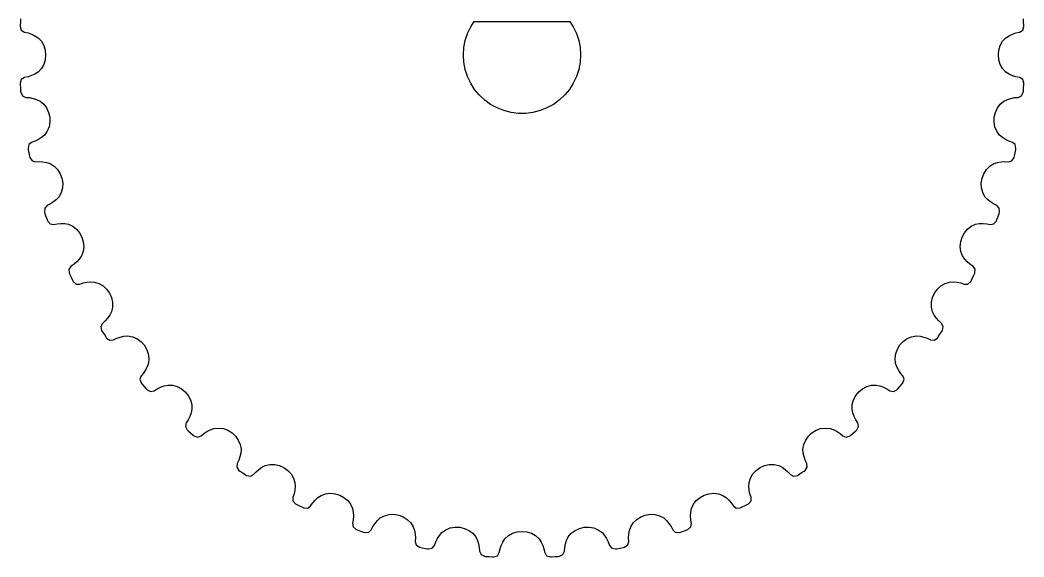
# Model space of a CAD drawing. Header units: metres. Extents: x -16 to 16, y 94 to 235.
# Drawn here: x -15 to 15, y 205 to 221.04 of the extents above; entities that cross this region are included whole.
import ezdxf

# ---------------------------------------------------------------- set-up
doc = ezdxf.new("R2010")
doc.units = ezdxf.units.M

msp = doc.modelspace()

# ---------------------------------------------------------------- linework, layer by layer
for p, q in [((-14.9988, 220.885), (-15.0009, 220.847)), ((-15.0009, 220.847), (-14.9638, 220.735)), ((-14.9927, 220.983), (-14.9988, 220.885)), ((-14.9859, 221.081), (-14.9927, 220.983)), ((-1.62711, 220.644), (-1.53352, 220.843)), ((-1.53352, 220.843), (-1.43393, 221)), ((-1.43393, 221), (1.43393, 221)), ((1.43393, 221), (1.53352, 220.843)), ((1.53352, 220.843), (1.62711, 220.644)), ((14.9638, 220.735), (15.0009, 220.847)), ((14.9927, 220.983), (14.9859, 221.081)), ((14.9988, 220.885), (14.9927, 220.983)), ((15.0009, 220.847), (14.9988, 220.885)), ((-14.9638, 220.735), (-14.8705, 220.678)), ((-14.8705, 220.678), (-14.7626, 220.656)), ((-14.7626, 220.656), (-14.6579, 220.621)), ((-14.6579, 220.621), (-14.5572, 220.572)), ((-14.5572, 220.572), (-14.4612, 220.512)), ((-1.69501, 220.435), (-1.62711, 220.644)), ((1.62711, 220.644), (1.69501, 220.435)), ((14.4612, 220.512), (14.5572, 220.572)), ((14.5572, 220.572), (14.6579, 220.62)), ((14.6579, 220.62), (14.7626, 220.656)), ((14.7626, 220.656), (14.8705, 220.678)), ((14.8705, 220.678), (14.9638, 220.735)), ((-14.4612, 220.512), (-14.3641, 220.406)), ((-14.3641, 220.406), (-14.2937, 220.282)), ((-14.2937, 220.282), (-14.2509, 220.144)), ((-1.75, 220), (-1.73619, 220.219)), ((-1.73619, 220.219), (-1.69501, 220.435)), ((1.69501, 220.435), (1.73619, 220.219)), ((1.73619, 220.219), (1.75, 220)), ((14.2509, 220.144), (14.2937, 220.282)), ((14.2937, 220.282), (14.3641, 220.406)), ((14.3641, 220.406), (14.4612, 220.512)), ((-14.2509, 220.144), (-14.2365, 220)), ((-14.2365, 220), (-14.2509, 219.856)), ((-1.73619, 219.781), (-1.75, 220)), ((1.75, 220), (1.73619, 219.781)), ((14.2365, 220), (14.2509, 220.144)), ((14.2509, 219.856), (14.2365, 220)), ((-14.2937, 219.718), (-14.3641, 219.594)), ((-14.2509, 219.856), (-14.2937, 219.718)), ((-1.69501, 219.565), (-1.73619, 219.781)), ((1.73619, 219.781), (1.69501, 219.565)), ((14.2937, 219.718), (14.2509, 219.856)), ((14.3641, 219.594), (14.2937, 219.718)), ((-14.8705, 219.322), (-14.9638, 219.265)), ((-14.7626, 219.344), (-14.8705, 219.322)), ((-14.6579, 219.38), (-14.7626, 219.344)), ((-14.5572, 219.428), (-14.6579, 219.38)), ((-14.4612, 219.488), (-14.5572, 219.428)), ((-14.3641, 219.594), (-14.4612, 219.488)), ((-1.62711, 219.356), (-1.69501, 219.565)), ((-1.53352, 219.157), (-1.62711, 219.356)), ((1.62711, 219.356), (1.53352, 219.157)), ((1.69501, 219.565), (1.62711, 219.356)), ((14.4612, 219.488), (14.3641, 219.594)), ((14.5572, 219.428), (14.4612, 219.488)), ((14.6579, 219.379), (14.5572, 219.428)), ((14.7626, 219.344), (14.6579, 219.379)), ((14.8705, 219.322), (14.7626, 219.344)), ((14.9638, 219.265), (14.8705, 219.322)), ((-14.9638, 219.265), (-15.0009, 219.153)), ((-15.0009, 219.153), (-14.9988, 219.115)), ((-14.9988, 219.115), (-14.9927, 219.017)), ((-14.9927, 219.017), (-14.9859, 218.919)), ((-1.41577, 218.971), (-1.53352, 219.157)), ((1.53352, 219.157), (1.41577, 218.971)), ((15.0009, 219.153), (14.9638, 219.265)), ((14.9859, 218.919), (14.9927, 219.017)), ((14.9927, 219.017), (14.9988, 219.115)), ((14.9988, 219.115), (15.0009, 219.153)), ((-14.9859, 218.919), (-14.9831, 218.882)), ((-14.9831, 218.882), (-14.9316, 218.775)), ((-14.9316, 218.775), (-14.8318, 218.732)), ((-14.8318, 218.732), (-14.7219, 218.724)), ((-14.7219, 218.724), (-14.6135, 218.702)), ((-1.27568, 218.802), (-1.41577, 218.971)), ((-1.11548, 218.652), (-1.27568, 218.802)), ((1.27568, 218.802), (1.11548, 218.652)), ((1.41577, 218.971), (1.27568, 218.802)), ((14.6135, 218.702), (14.7219, 218.723)), ((14.7219, 218.723), (14.8318, 218.732)), ((14.8318, 218.732), (14.9316, 218.775)), ((14.9316, 218.775), (14.9831, 218.882)), ((14.9831, 218.882), (14.9859, 218.919)), ((-14.6135, 218.702), (-14.5074, 218.667)), ((-14.5074, 218.667), (-14.4043, 218.62)), ((-14.4043, 218.62), (-14.2942, 218.528)), ((-14.2942, 218.528), (-14.2082, 218.414)), ((-14.2082, 218.414), (-14.1479, 218.283)), ((-0.937683, 218.522), (-1.11548, 218.652)), ((-0.745102, 218.417), (-0.937683, 218.522)), ((-0.540771, 218.336), (-0.745102, 218.417)), ((0.745102, 218.417), (0.540771, 218.336)), ((0.937683, 218.522), (0.745102, 218.417)), ((1.11548, 218.652), (0.937683, 218.522)), ((14.1479, 218.283), (14.2082, 218.414)), ((14.2082, 218.414), (14.2942, 218.528)), ((14.2942, 218.528), (14.4043, 218.62)), ((14.4043, 218.62), (14.5074, 218.667)), ((14.5074, 218.667), (14.6135, 218.702)), ((-14.1479, 218.283), (-14.1147, 218.142)), ((-14.1147, 218.142), (-14.1102, 217.997)), ((-0.327911, 218.281), (-0.540771, 218.336)), ((-0.109879, 218.253), (-0.327911, 218.281)), ((0.109879, 218.253), (-0.109879, 218.253)), ((0.327911, 218.281), (0.109879, 218.253)), ((0.540771, 218.336), (0.327911, 218.281)), ((14.1102, 217.997), (14.1147, 218.142)), ((14.1147, 218.142), (14.1479, 218.283)), ((-14.1346, 217.855), (-14.1882, 217.722)), ((-14.1102, 217.997), (-14.1346, 217.855)), ((14.1346, 217.855), (14.1102, 217.997)), ((14.1882, 217.722), (14.1346, 217.855)), ((-14.358, 217.533), (-14.4515, 217.472)), ((-14.2707, 217.605), (-14.358, 217.533)), ((-14.1882, 217.722), (-14.2707, 217.605)), ((14.2707, 217.605), (14.1882, 217.722)), ((14.358, 217.532), (14.2707, 217.605)), ((14.4515, 217.472), (14.358, 217.532)), ((-14.7399, 217.319), (-14.762, 217.202)), ((-14.6547, 217.386), (-14.7399, 217.319)), ((-14.5506, 217.423), (-14.6547, 217.386)), ((-14.4515, 217.472), (-14.5506, 217.423)), ((14.5506, 217.423), (14.4515, 217.472)), ((14.6547, 217.386), (14.5506, 217.423)), ((14.7398, 217.318), (14.6547, 217.386)), ((14.762, 217.202), (14.7398, 217.318)), ((-14.762, 217.202), (-14.755, 217.165)), ((-14.755, 217.165), (-14.7362, 217.069)), ((-14.7362, 217.069), (-14.7167, 216.972)), ((-14.7167, 216.972), (-14.709, 216.936)), ((-14.709, 216.936), (-14.644, 216.837)), ((14.644, 216.837), (14.709, 216.936)), ((14.709, 216.936), (14.7167, 216.972)), ((14.7167, 216.972), (14.7362, 217.069)), ((14.7362, 217.069), (14.755, 217.165)), ((14.755, 217.165), (14.762, 217.202)), ((-14.644, 216.837), (-14.5393, 216.807)), ((-14.5393, 216.807), (-14.4293, 216.813)), ((-14.4293, 216.813), (-14.3191, 216.806)), ((-14.3191, 216.806), (-14.2093, 216.785)), ((-14.2093, 216.785), (-14.101, 216.752)), ((-14.101, 216.752), (-13.9797, 216.675)), ((-13.9797, 216.675), (-13.8795, 216.573)), ((13.8795, 216.573), (13.9797, 216.675)), ((13.9797, 216.675), (14.101, 216.752)), ((14.101, 216.752), (14.2093, 216.785)), ((14.2093, 216.785), (14.319, 216.806)), ((14.319, 216.806), (14.4293, 216.813)), ((14.4293, 216.813), (14.5393, 216.807)), ((14.5393, 216.807), (14.644, 216.837)), ((-13.8795, 216.573), (-13.8027, 216.451)), ((-13.8027, 216.451), (-13.7514, 216.315)), ((-13.7514, 216.315), (-13.728, 216.172)), ((13.728, 216.172), (13.7514, 216.315)), ((13.7514, 216.315), (13.8027, 216.451)), ((13.8027, 216.451), (13.8795, 216.573)), ((-13.7337, 216.028), (-13.7695, 215.89)), ((-13.728, 216.172), (-13.7337, 216.028)), ((13.7337, 216.028), (13.728, 216.172)), ((13.7695, 215.89), (13.7337, 216.028)), ((-13.836, 215.763), (-13.9131, 215.68)), ((-13.7695, 215.89), (-13.836, 215.763)), ((13.836, 215.763), (13.7695, 215.89)), ((13.9131, 215.679), (13.836, 215.763)), ((-14.2637, 215.418), (-14.2705, 215.299)), ((-14.1882, 215.496), (-14.2637, 215.418)), ((-14.0898, 215.546), (-14.1882, 215.496)), ((-13.9979, 215.607), (-14.0898, 215.546)), ((-13.9131, 215.68), (-13.9979, 215.607)), ((13.9978, 215.607), (13.9131, 215.679)), ((14.0897, 215.545), (13.9978, 215.607)), ((14.1882, 215.496), (14.0897, 215.545)), ((14.2637, 215.417), (14.1882, 215.496)), ((14.2705, 215.299), (14.2637, 215.417)), ((-14.2705, 215.299), (-14.2588, 215.264)), ((-14.2588, 215.264), (-14.2275, 215.17)), ((-14.2275, 215.17), (-14.1956, 215.077)), ((14.1956, 215.077), (14.2275, 215.17)), ((14.2275, 215.17), (14.2588, 215.264)), ((14.2588, 215.264), (14.2705, 215.299)), ((-14.1956, 215.077), (-14.1832, 215.042)), ((-14.1832, 215.042), (-14.1059, 214.952)), ((-14.1059, 214.952), (-13.9981, 214.936)), ((-13.9981, 214.936), (-13.8899, 214.957)), ((-13.8899, 214.957), (-13.7796, 214.964)), ((-13.7796, 214.964), (-13.6682, 214.958)), ((-13.6682, 214.958), (-13.5564, 214.939)), ((-13.5564, 214.939), (-13.4261, 214.878)), ((-13.4261, 214.878), (-13.3134, 214.79)), ((13.3134, 214.79), (13.4261, 214.878)), ((13.4261, 214.878), (13.5564, 214.939)), ((13.5564, 214.939), (13.6681, 214.958)), ((13.6681, 214.958), (13.7796, 214.964)), ((13.7796, 214.964), (13.8899, 214.957)), ((13.8899, 214.957), (13.9981, 214.936)), ((13.9981, 214.936), (14.1058, 214.952)), ((14.1058, 214.952), (14.1832, 215.042)), ((14.1832, 215.042), (14.1956, 215.077)), ((-13.3134, 214.79), (-13.2214, 214.68)), ((-13.2214, 214.68), (-13.1528, 214.552)), ((-13.1528, 214.552), (-13.1109, 214.413)), ((13.1109, 214.413), (13.1528, 214.552)), ((13.1528, 214.552), (13.2214, 214.68)), ((13.2214, 214.68), (13.3134, 214.79)), ((-13.0979, 214.27), (-13.1152, 214.128)), ((-13.1109, 214.413), (-13.0979, 214.27)), ((13.0979, 214.27), (13.1109, 214.413)), ((13.1152, 214.128), (13.0979, 214.27)), ((-13.1645, 213.993), (-13.2301, 213.901)), ((-13.1152, 214.128), (-13.1645, 213.993)), ((13.1645, 213.993), (13.1152, 214.128)), ((13.2301, 213.9), (13.1645, 213.993)), ((-13.4789, 213.683), (-13.5436, 213.595)), ((-13.3878, 213.745), (-13.4789, 213.683)), ((-13.3047, 213.817), (-13.3878, 213.745)), ((-13.2301, 213.901), (-13.3047, 213.817)), ((13.3047, 213.817), (13.2301, 213.9)), ((13.3878, 213.745), (13.3047, 213.817)), ((13.4789, 213.683), (13.3878, 213.745)), ((13.5435, 213.595), (13.4789, 213.683)), ((-13.5436, 213.595), (-13.5349, 213.477)), ((-13.5349, 213.477), (-13.5186, 213.443)), ((-13.5186, 213.443), (-13.4754, 213.355)), ((-13.4754, 213.355), (-13.4316, 213.267)), ((13.4316, 213.267), (13.4754, 213.355)), ((13.4754, 213.355), (13.5186, 213.443)), ((13.5186, 213.443), (13.5349, 213.477)), ((13.5349, 213.477), (13.5435, 213.595)), ((-13.4316, 213.267), (-13.4146, 213.233)), ((-13.4146, 213.233), (-13.3264, 213.154)), ((-13.3264, 213.154), (-13.2174, 213.152)), ((-13.2174, 213.152), (-13.1128, 213.187)), ((-13.1128, 213.187), (-13.0044, 213.208)), ((-13.0044, 213.208), (-12.8931, 213.217)), ((-12.8931, 213.217), (-12.7798, 213.213)), ((-12.7798, 213.213), (-12.6427, 213.17)), ((-12.6427, 213.17), (-12.5195, 213.097)), ((-12.5195, 213.097), (-12.4138, 212.999)), ((12.4138, 212.999), (12.5195, 213.097)), ((12.5195, 213.097), (12.6427, 213.17)), ((12.6427, 213.17), (12.7798, 213.213)), ((12.7798, 213.213), (12.893, 213.217)), ((12.893, 213.217), (13.0043, 213.208)), ((13.0043, 213.208), (13.1127, 213.187)), ((13.1127, 213.187), (13.2174, 213.152)), ((13.2174, 213.152), (13.3263, 213.154)), ((13.3263, 213.154), (13.4146, 213.233)), ((13.4146, 213.233), (13.4316, 213.267)), ((-12.4138, 212.999), (-12.3292, 212.882)), ((-12.3292, 212.882), (-12.2695, 212.75)), ((-12.2695, 212.75), (-12.2379, 212.609)), ((12.2379, 212.609), (12.2695, 212.75)), ((12.2695, 212.75), (12.3292, 212.882)), ((12.3292, 212.882), (12.4138, 212.999)), ((-12.2366, 212.466), (-12.2678, 212.326)), ((-12.2379, 212.609), (-12.2366, 212.466)), ((12.2366, 212.466), (12.2379, 212.609)), ((12.2678, 212.326), (12.2366, 212.466)), ((-12.3839, 212.134), (-12.4567, 212.051)), ((-12.3208, 212.226), (-12.3839, 212.134)), ((-12.2678, 212.326), (-12.3208, 212.226)), ((12.3207, 212.226), (12.2678, 212.326)), ((12.3839, 212.134), (12.3207, 212.226)), ((12.4567, 212.051), (12.3839, 212.134)), ((-12.539, 211.977), (-12.5917, 211.882)), ((-12.5917, 211.882), (-12.5677, 211.766)), ((-12.4567, 212.051), (-12.539, 211.977)), ((12.539, 211.977), (12.4567, 212.051)), ((12.5916, 211.882), (12.539, 211.977)), ((12.5677, 211.766), (12.5916, 211.882)), ((-12.5677, 211.766), (-12.5471, 211.735)), ((-12.5471, 211.735), (-12.4927, 211.653)), ((-12.4927, 211.653), (-12.4378, 211.571)), ((-12.4378, 211.571), (-12.4166, 211.54)), ((-12.4166, 211.54), (-12.3188, 211.474)), ((-12.2105, 211.486), (-12.1113, 211.534)), ((-12.1113, 211.534), (-12.0067, 211.569)), ((-12.0067, 211.569), (-11.8974, 211.592)), ((-11.8974, 211.592), (-11.7845, 211.603)), ((-11.7845, 211.603), (-11.643, 211.578)), ((-11.643, 211.578), (-11.5114, 211.522)), ((-11.5114, 211.522), (-11.3939, 211.439)), ((11.3939, 211.439), (11.5114, 211.522)), ((11.5114, 211.522), (11.643, 211.578)), ((11.643, 211.578), (11.7845, 211.603)), ((11.7845, 211.603), (11.8973, 211.592)), ((11.8973, 211.592), (12.0066, 211.569)), ((12.0066, 211.569), (12.1113, 211.534)), ((12.1113, 211.534), (12.2105, 211.486)), ((12.3187, 211.473), (12.4166, 211.54)), ((12.4166, 211.54), (12.4378, 211.571)), ((12.4378, 211.571), (12.4927, 211.653)), ((12.4927, 211.653), (12.5471, 211.735)), ((12.5471, 211.735), (12.5677, 211.766)), ((-12.3188, 211.474), (-12.2105, 211.486)), ((-11.3939, 211.439), (-11.2946, 211.333)), ((-11.2946, 211.333), (-11.2182, 211.21)), ((11.2182, 211.21), (11.2946, 211.333)), ((11.2946, 211.333), (11.3939, 211.439)), ((12.2105, 211.486), (12.3187, 211.473)), ((-11.2182, 211.21), (-11.1685, 211.075)), ((-11.1685, 211.075), (-11.1485, 210.933)), ((-11.1485, 210.933), (-11.1612, 210.79)), ((11.1485, 210.933), (11.1685, 211.075)), ((11.1612, 210.79), (11.1485, 210.933)), ((11.1685, 211.075), (11.2182, 211.21)), ((-11.2007, 210.684), (-11.2512, 210.585)), ((-11.1612, 210.79), (-11.2007, 210.684)), ((11.2006, 210.684), (11.1612, 210.79)), ((11.2511, 210.585), (11.2006, 210.684)), ((-11.3845, 210.409), (-11.4243, 210.308)), ((-11.3126, 210.493), (-11.3845, 210.409)), ((-11.2512, 210.585), (-11.3126, 210.493)), ((11.3125, 210.493), (11.2511, 210.585)), ((11.3845, 210.409), (11.3125, 210.493)), ((11.4243, 210.308), (11.3845, 210.409)), ((-11.4243, 210.308), (-11.3854, 210.196)), ((-11.3854, 210.196), (-11.3609, 210.168)), ((-11.3609, 210.168), (-11.2963, 210.093)), ((-11.2963, 210.093), (-11.2312, 210.02)), ((-11.2312, 210.02), (-11.2061, 209.992)), ((-10.9947, 209.965), (-10.9026, 210.025)), ((-10.9026, 210.025), (-10.8035, 210.074)), ((-10.8035, 210.074), (-10.6982, 210.111)), ((-10.6982, 210.111), (-10.5877, 210.136)), ((-10.5877, 210.136), (-10.4441, 210.13)), ((-10.4441, 210.13), (-10.3063, 210.092)), ((-10.3063, 210.092), (-10.179, 210.025)), ((-10.179, 210.025), (-10.0667, 209.933)), ((10.0667, 209.933), (10.179, 210.025)), ((10.179, 210.025), (10.3063, 210.092)), ((10.3063, 210.092), (10.4441, 210.13)), ((10.4441, 210.13), (10.5877, 210.136)), ((10.5877, 210.136), (10.6981, 210.111)), ((10.6981, 210.111), (10.8034, 210.074)), ((10.8034, 210.074), (10.9026, 210.025)), ((10.9026, 210.025), (10.9947, 209.965)), ((11.2061, 209.992), (11.2312, 210.02)), ((11.2312, 210.02), (11.2963, 210.093)), ((11.2963, 210.093), (11.3609, 210.168)), ((11.3609, 210.168), (11.3854, 210.196)), ((11.3854, 210.196), (11.4243, 210.308)), ((-11.2061, 209.992), (-11.1005, 209.939)), ((-11.1005, 209.939), (-10.9947, 209.965)), ((-10.0667, 209.933), (-9.9749, 209.821)), ((-9.9749, 209.821), (-9.908, 209.694)), ((9.908, 209.694), (9.9749, 209.821)), ((9.9749, 209.821), (10.0667, 209.933)), ((10.9947, 209.965), (11.1004, 209.938)), ((11.1004, 209.938), (11.2061, 209.992)), ((-9.908, 209.694), (-9.86972, 209.556)), ((-9.86972, 209.556), (-9.86359, 209.412)), ((9.86359, 209.412), (9.86972, 209.556)), ((9.86972, 209.556), (9.908, 209.694)), ((-9.92603, 209.197), (-9.97484, 209.097)), ((-9.8889, 209.302), (-9.92603, 209.197)), ((-9.86359, 209.412), (-9.8889, 209.302)), ((9.88878, 209.302), (9.86359, 209.412)), ((9.9259, 209.197), (9.88878, 209.302)), ((9.97481, 209.097), (9.9259, 209.197)), ((-10.0353, 209.005), (-10.0615, 208.9)), ((-10.0615, 208.9), (-10.0083, 208.794)), ((-9.97484, 209.097), (-10.0353, 209.005)), ((-9.31596, 208.799), (-9.20963, 208.839)), ((-9.20963, 208.839), (-9.06651, 208.851)), ((-9.06651, 208.851), (-8.9249, 208.832)), ((-8.9249, 208.832), (-8.7899, 208.782)), ((8.7899, 208.782), (8.9249, 208.832)), ((8.9249, 208.832), (9.06651, 208.851)), ((9.06651, 208.851), (9.20963, 208.839)), ((9.20963, 208.839), (9.31583, 208.799)), ((10.0353, 209.005), (9.97481, 209.097)), ((10.0083, 208.794), (10.0614, 208.899)), ((10.0614, 208.899), (10.0353, 209.005)), ((-10.0083, 208.794), (-9.9803, 208.769)), ((-9.9803, 208.769), (-9.90659, 208.704)), ((-9.90659, 208.704), (-9.83243, 208.639)), ((-9.83243, 208.639), (-9.80392, 208.615)), ((-9.80392, 208.615), (-9.69226, 208.576)), ((-9.69226, 208.576), (-9.59076, 208.615)), ((-9.59076, 208.615), (-9.50735, 208.687)), ((-9.50735, 208.687), (-9.41548, 208.749)), ((-9.41548, 208.749), (-9.31596, 208.799)), ((-8.7899, 208.782), (-8.66664, 208.705)), ((-8.66664, 208.705), (-8.56094, 208.606)), ((-8.56094, 208.606), (-8.478, 208.489)), ((8.478, 208.489), (8.56094, 208.606)), ((8.56094, 208.606), (8.66664, 208.705)), ((8.66664, 208.705), (8.7899, 208.782)), ((9.31583, 208.799), (9.41536, 208.749)), ((9.41536, 208.749), (9.50731, 208.687)), ((9.50731, 208.687), (9.59076, 208.615)), ((9.59076, 208.615), (9.69215, 208.576)), ((9.69215, 208.576), (9.80392, 208.615)), ((9.80392, 208.615), (9.83243, 208.639)), ((9.83243, 208.639), (9.90659, 208.704)), ((9.90659, 208.704), (9.9803, 208.769)), ((9.9803, 208.769), (10.0083, 208.794)), ((-8.478, 208.489), (-8.42204, 208.357)), ((-8.42204, 208.357), (-8.39723, 208.215)), ((-8.39723, 208.215), (-8.40791, 208.103)), ((8.39723, 208.215), (8.42204, 208.357)), ((8.40778, 208.103), (8.39723, 208.215)), ((8.42204, 208.357), (8.478, 208.489)), ((-8.43097, 207.993), (-8.46643, 207.889)), ((-8.40791, 208.103), (-8.43097, 207.993)), ((8.43085, 207.993), (8.40778, 208.103)), ((8.46638, 207.889), (8.43085, 207.993)), ((-8.51434, 207.79), (-8.52655, 207.681)), ((-8.52655, 207.681), (-8.46002, 207.583)), ((-8.46643, 207.889), (-8.51434, 207.79)), ((-7.94943, 207.543), (-7.86636, 207.616)), ((-7.86636, 207.616), (-7.77429, 207.679)), ((-7.77429, 207.679), (-7.67401, 207.732)), ((-7.67401, 207.732), (-7.53378, 207.763)), ((-7.53378, 207.763), (-7.39076, 207.762)), ((-7.39076, 207.762), (-7.25043, 207.73)), ((-7.25043, 207.73), (-7.11826, 207.671)), ((-7.11826, 207.671), (-7.0005, 207.586)), ((7.0005, 207.586), (7.11826, 207.671)), ((7.11826, 207.671), (7.25043, 207.73)), ((7.25043, 207.73), (7.39076, 207.762)), ((7.39076, 207.762), (7.53378, 207.763)), ((7.53378, 207.763), (7.67401, 207.732)), ((7.67401, 207.732), (7.77414, 207.679)), ((7.77414, 207.679), (7.86623, 207.616)), ((7.86623, 207.616), (7.94939, 207.543)), ((8.46002, 207.583), (8.52644, 207.681)), ((8.51434, 207.79), (8.46638, 207.889)), ((8.52644, 207.681), (8.51434, 207.79)), ((-8.46002, 207.583), (-8.42896, 207.562)), ((-8.42896, 207.562), (-8.34737, 207.507)), ((-8.34737, 207.507), (-8.26543, 207.453)), ((-8.26543, 207.453), (-8.23395, 207.432)), ((-8.23395, 207.432), (-8.11818, 207.408)), ((-8.11818, 207.408), (-8.02272, 207.461)), ((-8.02272, 207.461), (-7.94943, 207.543)), ((-7.0005, 207.586), (-6.90292, 207.48)), ((-6.90292, 207.48), (-6.83028, 207.357)), ((-6.83028, 207.357), (-6.7872, 207.22)), ((6.7872, 207.22), (6.83028, 207.357)), ((6.83028, 207.357), (6.90292, 207.48)), ((6.90292, 207.48), (7.0005, 207.586)), ((7.94939, 207.543), (8.02272, 207.461)), ((8.02272, 207.461), (8.11806, 207.408)), ((8.11806, 207.408), (8.23395, 207.432)), ((8.23395, 207.432), (8.26543, 207.453)), ((8.26543, 207.453), (8.34737, 207.507)), ((8.34737, 207.507), (8.42896, 207.562)), ((8.42896, 207.562), (8.46002, 207.583)), ((-6.78307, 207.107), (-6.79167, 206.996)), ((-6.7872, 207.22), (-6.78307, 207.107)), ((6.78291, 207.107), (6.7872, 207.22)), ((6.79153, 206.996), (6.78291, 207.107)), ((-6.81316, 206.887), (-6.84772, 206.783)), ((-6.84772, 206.783), (-6.84569, 206.674)), ((-6.79167, 206.996), (-6.81316, 206.887)), ((-6.18265, 206.695), (-6.09959, 206.77)), ((-6.09959, 206.77), (-6.0071, 206.836)), ((-6.0071, 206.836), (-5.87213, 206.885)), ((-5.87213, 206.885), (-5.73016, 206.902)), ((-5.73016, 206.902), (-5.5869, 206.889)), ((-5.5869, 206.889), (-5.44807, 206.847)), ((-5.44807, 206.847), (-5.32028, 206.779)), ((-5.32028, 206.779), (-5.20975, 206.687)), ((5.20975, 206.687), (5.32028, 206.779)), ((5.32028, 206.779), (5.44807, 206.847)), ((5.44807, 206.847), (5.5869, 206.889)), ((5.5869, 206.889), (5.73016, 206.902)), ((5.73016, 206.902), (5.87213, 206.885)), ((5.87213, 206.885), (6.0071, 206.836)), ((6.0071, 206.836), (6.09944, 206.77)), ((6.09944, 206.77), (6.18251, 206.695)), ((6.81311, 206.887), (6.79153, 206.996)), ((6.84772, 206.783), (6.81311, 206.887)), ((6.84557, 206.674), (6.84772, 206.783)), ((-6.84569, 206.674), (-6.76695, 206.585)), ((-6.76695, 206.585), (-6.73338, 206.568)), ((-6.73338, 206.568), (-6.64532, 206.525)), ((-6.64532, 206.525), (-6.55699, 206.481)), ((-6.55699, 206.481), (-6.5231, 206.465)), ((-6.5231, 206.465), (-6.4052, 206.456)), ((-6.4052, 206.456), (-6.31743, 206.521)), ((-6.31743, 206.521), (-6.25549, 206.612)), ((-6.25549, 206.612), (-6.18265, 206.695)), ((-5.20975, 206.687), (-5.12163, 206.574)), ((-5.12163, 206.574), (-5.06104, 206.444)), ((-5.06104, 206.444), (-5.04216, 206.332)), ((5.04201, 206.332), (5.06104, 206.444)), ((5.06104, 206.444), (5.12163, 206.574)), ((5.12163, 206.574), (5.20975, 206.687)), ((6.18251, 206.695), (6.25545, 206.612)), ((6.25545, 206.612), (6.31743, 206.521)), ((6.31743, 206.521), (6.40506, 206.456)), ((6.40506, 206.456), (6.5231, 206.465)), ((6.5231, 206.465), (6.55699, 206.481)), ((6.55699, 206.481), (6.64532, 206.525)), ((6.64532, 206.525), (6.73338, 206.568)), ((6.73338, 206.568), (6.76695, 206.585)), ((6.76695, 206.585), (6.84557, 206.674)), ((-5.03616, 206.22), (-5.04332, 206.11)), ((-5.04216, 206.332), (-5.03616, 206.22)), ((-4.32054, 206.087), (-4.2374, 206.164)), ((-4.2374, 206.164), (-4.11002, 206.231)), ((-4.11002, 206.231), (-3.97153, 206.266)), ((-3.97153, 206.266), (-3.82779, 206.272)), ((-3.82779, 206.272), (-3.68468, 206.249)), ((-3.68468, 206.249), (-3.54903, 206.197)), ((-3.54903, 206.197), (-3.42743, 206.12)), ((-3.42743, 206.12), (-3.32536, 206.02)), ((3.32536, 206.02), (3.42743, 206.12)), ((3.42743, 206.12), (3.54903, 206.197)), ((3.54903, 206.197), (3.68468, 206.249)), ((3.68468, 206.249), (3.82779, 206.272)), ((3.82779, 206.272), (3.97153, 206.266)), ((3.97153, 206.266), (4.11002, 206.231)), ((4.11002, 206.231), (4.2374, 206.164)), ((4.2374, 206.164), (4.32037, 206.087)), ((5.03603, 206.22), (5.04201, 206.332)), ((5.04326, 206.11), (5.03603, 206.22)), ((-5.04332, 206.11), (-5.06392, 206.002)), ((-5.06392, 206.002), (-5.0477, 205.894)), ((-5.0477, 205.894), (-4.95808, 205.817)), ((-4.95808, 205.817), (-4.92259, 205.804)), ((-4.50403, 205.812), (-4.45453, 205.91)), ((-4.45453, 205.91), (-4.39314, 206.002)), ((-4.39314, 206.002), (-4.32054, 206.087)), ((-3.32536, 206.02), (-3.24828, 205.899)), ((-3.24828, 205.899), (-3.21498, 205.791)), ((-2.27757, 205.812), (-2.14494, 205.865)), ((-2.14494, 205.865), (-2.00317, 205.89)), ((-2.00317, 205.89), (-1.85823, 205.885)), ((-1.85823, 205.885), (-1.71706, 205.852)), ((-1.71706, 205.852), (-1.58646, 205.792)), ((1.58646, 205.792), (1.71706, 205.852)), ((1.71706, 205.852), (1.85823, 205.885)), ((1.85823, 205.885), (2.00317, 205.89)), ((2.00317, 205.89), (2.14494, 205.865)), ((2.14494, 205.865), (2.27757, 205.812)), ((3.21481, 205.791), (3.24828, 205.899)), ((3.24828, 205.899), (3.32536, 206.02)), ((4.32037, 206.087), (4.39299, 206.002)), ((4.39299, 206.002), (4.45447, 205.91)), ((4.45447, 205.91), (4.50403, 205.812)), ((4.92259, 205.804), (4.95808, 205.817)), ((4.95808, 205.817), (5.04756, 205.894)), ((5.06392, 206.002), (5.04326, 206.11)), ((5.04756, 205.894), (5.06392, 206.002)), ((-4.92259, 205.804), (-4.82957, 205.773)), ((-4.82957, 205.773), (-4.73636, 205.741)), ((-4.73636, 205.741), (-4.70062, 205.729)), ((-4.70062, 205.729), (-4.58261, 205.736)), ((-4.58261, 205.736), (-4.50403, 205.812)), ((-3.21498, 205.791), (-3.19449, 205.681)), ((-3.19449, 205.681), (-3.18718, 205.571)), ((-3.18718, 205.571), (-3.19348, 205.461)), ((-2.57733, 205.449), (-2.52847, 205.548)), ((-2.52847, 205.548), (-2.46756, 205.642)), ((-2.46756, 205.642), (-2.39519, 205.729)), ((-2.39519, 205.729), (-2.27757, 205.812)), ((-1.58646, 205.792), (-1.47218, 205.706)), ((-1.47218, 205.706), (-1.37994, 205.596)), ((-1.37994, 205.596), (-1.33279, 205.493)), ((-0.572357, 205.443), (-0.511993, 205.539)), ((-0.511993, 205.539), (-0.406158, 205.636)), ((-0.406158, 205.636), (-0.281647, 205.706)), ((-0.281647, 205.706), (-0.144287, 205.749)), ((-0.144287, 205.749), (0, 205.763)), ((0, 205.763), (0.144287, 205.749)), ((0.144287, 205.749), (0.281647, 205.706)), ((0.281647, 205.706), (0.406158, 205.636)), ((0.406158, 205.636), (0.511993, 205.539)), ((0.511993, 205.539), (0.572189, 205.443)), ((1.33263, 205.493), (1.37994, 205.596)), ((1.37994, 205.596), (1.47218, 205.706)), ((1.47218, 205.706), (1.58646, 205.792)), ((2.27757, 205.812), (2.39519, 205.729)), ((2.39519, 205.729), (2.46739, 205.642)), ((2.46739, 205.642), (2.52832, 205.548)), ((2.52832, 205.548), (2.57729, 205.449)), ((3.18712, 205.571), (3.19434, 205.681)), ((3.19348, 205.461), (3.18712, 205.571)), ((3.19434, 205.681), (3.21481, 205.791)), ((4.50403, 205.812), (4.58247, 205.736)), ((4.58247, 205.736), (4.70062, 205.729)), ((4.70062, 205.729), (4.73636, 205.741)), ((4.73636, 205.741), (4.82957, 205.773)), ((4.82957, 205.773), (4.92259, 205.804)), ((-3.19348, 205.461), (-3.16333, 205.356)), ((-3.16333, 205.356), (-3.06439, 205.291)), ((-3.06439, 205.291), (-3.02759, 205.283)), ((-3.02759, 205.283), (-2.9312, 205.264)), ((-2.9312, 205.264), (-2.83469, 205.245)), ((-2.83469, 205.245), (-2.79773, 205.238)), ((-2.79773, 205.238), (-2.68161, 205.26)), ((-2.68161, 205.26), (-2.61356, 205.345)), ((-2.61356, 205.345), (-2.57733, 205.449)), ((-1.33279, 205.493), (-1.29814, 205.387)), ((-1.29814, 205.387), (-1.2765, 205.278)), ((-1.2765, 205.278), (-1.26839, 205.168)), ((-0.678375, 205.13), (-0.656052, 205.237)), ((-0.656052, 205.237), (-0.620544, 205.342)), ((-0.620544, 205.342), (-0.572357, 205.443)), ((0.572189, 205.443), (0.620392, 205.342)), ((0.620392, 205.342), (0.655991, 205.237)), ((0.655991, 205.237), (0.678375, 205.13)), ((1.26839, 205.168), (1.27646, 205.278)), ((1.27646, 205.278), (1.29799, 205.386)), ((1.29799, 205.386), (1.33263, 205.493)), ((2.57729, 205.449), (2.61356, 205.345)), ((2.61356, 205.345), (2.68147, 205.26)), ((2.68147, 205.26), (2.79773, 205.238)), ((2.79773, 205.238), (2.83469, 205.245)), ((2.83469, 205.245), (2.9312, 205.264)), ((2.9312, 205.264), (3.02759, 205.283)), ((3.02759, 205.283), (3.06439, 205.291)), ((3.06439, 205.291), (3.16319, 205.356)), ((3.16319, 205.356), (3.19348, 205.461)), ((-1.26839, 205.168), (-1.22484, 205.068)), ((-1.22484, 205.068), (-1.11827, 205.017)), ((-1.11827, 205.017), (-1.08076, 205.014)), ((-1.08076, 205.014), (-0.982666, 205.007)), ((-0.982666, 205.007), (-0.884521, 205.001)), ((-0.884521, 205.001), (-0.84697, 204.999)), ((-0.84697, 204.999), (-0.734741, 205.036)), ((-0.734741, 205.036), (-0.678375, 205.13)), ((0.678375, 205.13), (0.734589, 205.036)), ((0.734589, 205.036), (0.84697, 204.999)), ((0.84697, 204.999), (0.884521, 205.001)), ((0.884521, 205.001), (0.982666, 205.007)), ((0.982666, 205.007), (1.08076, 205.014)), ((1.08076, 205.014), (1.11827, 205.017)), ((1.11827, 205.017), (1.2247, 205.068)), ((1.2247, 205.068), (1.26839, 205.168))]:
    msp.add_line(p, q)

doc.saveas('drawing.dxf')
